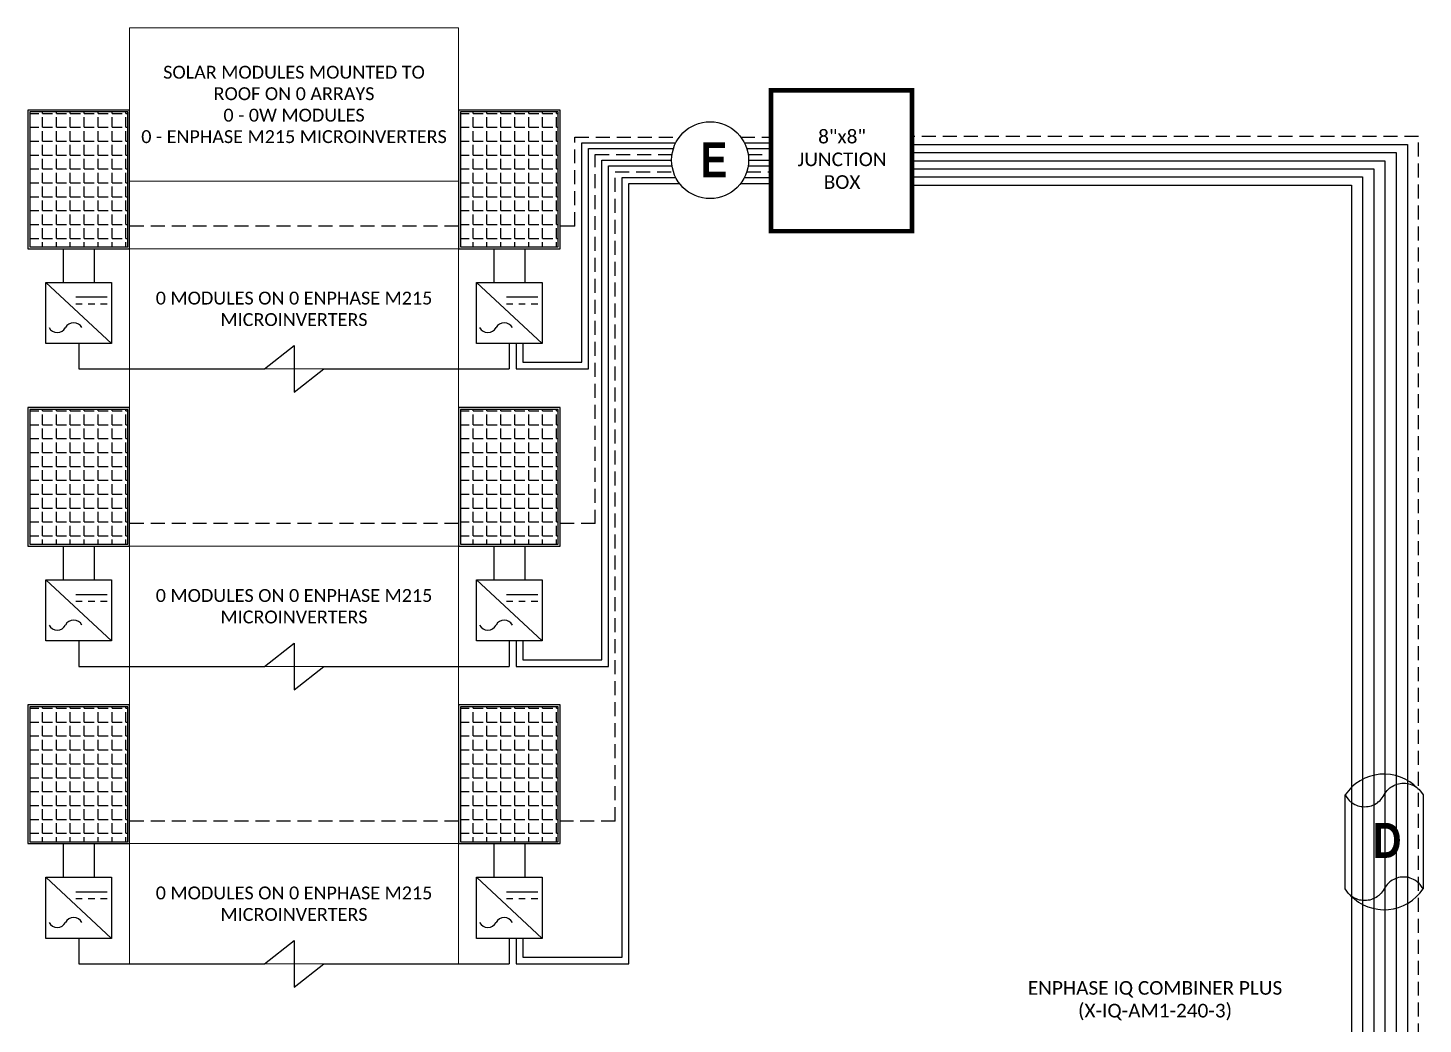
# Model space of a CAD drawing. Header units: feet. Extents: x 12894 to 13430, y 15297 to 15856.
# Drawn here: x 13053.7 to 13427.7, y 15588.4 to 15855.5 of the extents above; entities that cross this region are included whole.
import ezdxf

# ---------------------------------------------------------------- set-up
doc = ezdxf.new("R2010")
doc.units = ezdxf.units.FT
doc.header["$MEASUREMENT"] = 0
doc.linetypes.add('HIDDEN', pattern=[0.375, 0.25, -0.125])
doc.layers.add('TEXT', color=7, linetype='Continuous')
doc.styles.add('ONE LINE TXT', font='techb___.ttf')
doc.styles.get("Standard").update_dxf_attribs({"font": 'calibri.ttf'})

# ---------------------------------------------------------------- blocks, each defined once
blk = doc.blocks.new('*T27')
at = {"layer": 'Defpoints', "color": 8, "linetype": 'ByBlock', "lineweight": 0, "transparency": 16777216}
for p, q in [((0, 0), (88.16, 0)), ((0, 0), (0, -250.97)), ((88.16, 0), (88.16, -250.97)), ((0, -41.08), (88.16, -41.08)), ((0, -59.24), (88.16, -59.24)), ((0, -91.46), (88.16, -91.46)), ((0, -138.99), (88.16, -138.99)), ((0, -171.21), (88.16, -171.21)), ((0, -218.74), (88.16, -218.74)), ((0, -250.97), (88.16, -250.97))]:
    blk.add_line(p, q, dxfattribs=at)
at = {"color": 0, "linetype": 'Continuous', "transparency": 16777216, "char_height": 3.4544, "width": 83.574, "attachment_point": 5}
for s, insert in [('{\\fCalibri|b0|i0|c0;SOLAR MODULES MOUNTED TO ROOF ON 0 ARRAYS^J0 - 0W MODULES^J0 - ENPHASE M215 MICROINVERTERS', (44.08, -20.54)), ('{\\fCalibri|b0|i0|c0;', (44.08, -50.16)), ('{\\fCalibri|b0|i0|c0;0 MODULES ON 0 ENPHASE M215 MICROINVERTERS', (44.08, -75.35)), ('{\\fCalibri|b0|i0|c0;', (44.08, -115.23)), ('{\\fCalibri|b0|i0|c0;0 MODULES ON 0 ENPHASE M215 MICROINVERTERS', (44.08, -155.1)), ('{\\fCalibri|b0|i0|c0;', (44.08, -194.98)), ('{\\fCalibri|b0|i0|c0;0 MODULES ON 0 ENPHASE M215 MICROINVERTERS', (44.08, -234.86))]:
    blk.add_mtext(s, dxfattribs=dict(at, insert=insert))
blk = doc.blocks.new('8x8box')
at = {"lineweight": 50, "const_width": 1.19}
blk.add_lwpolyline([(37.78, 0), (0, 0), (0, 37.78), (37.78, 37.78)], close=True, dxfattribs=at)
at = {"color": 1, "insert": (19.03, 19.26), "char_height": 3.6576, "attachment_point": 5}
blk.add_mtext_dynamic_manual_height_columns('8"x8"  JUNCTION BOX ', width=0.4767, gutter_width=7.17, heights=[0], dxfattribs=at)
blk = doc.blocks.new('*U26')
at = {"color": 7}
blk.add_lwpolyline([(-10.44, 12.59), (-10.04, 11.92), (-10.04, 11.92), (-10.04, 11.92), (-9.67, 11.46), (-9.35, 11.12), (-9.06, 10.85), (-8.76, 10.61), (-8.27, 10.27), (-7.88, 10.06), (-7.45, 9.87), (-7.02, 9.71), (-6.58, 9.59), (-6.14, 9.5), (-5.69, 9.45), (-5.22, 9.43), (-4.77, 9.45), (-4.3, 9.5), (-3.86, 9.59), (-3.41, 9.71), (-2.99, 9.87), (-2.57, 10.06), (-2.17, 10.28), (-1.82, 10.51), (-1.57, 10.7), (-1.43, 10.81), (-1.07, 11.13), (-0.8, 11.43), (-0.52, 11.77), (-0.25, 12.16), (0, 12.59), (0.25, 13.02), (0.52, 13.4), (0.8, 13.74), (1.07, 14.04), (1.43, 14.36), (1.57, 14.47), (1.82, 14.66), (2.17, 14.89), (2.57, 15.11), (2.99, 15.31), (3.41, 15.46), (3.86, 15.59), (4.3, 15.67), (4.77, 15.73), (5.22, 15.74), (5.69, 15.73), (6.14, 15.67), (6.58, 15.59), (7.02, 15.46), (7.45, 15.31), (7.88, 15.11), (8.27, 14.9), (8.76, 14.56), (9.06, 14.32), (9.35, 14.05), (9.67, 13.71), (10.04, 13.25), (10.04, 13.25), (10.04, 13.25), (10.44, 12.59), (10.44, -12.59), (10.04, -11.92), (10.04, -11.92), (10.04, -11.92), (9.67, -11.46), (9.35, -11.12), (9.06, -10.85), (8.76, -10.61), (8.27, -10.27), (7.88, -10.06), (7.45, -9.87), (7.02, -9.71), (6.58, -9.59), (6.14, -9.5), (5.69, -9.45), (5.22, -9.43), (4.77, -9.45), (4.3, -9.5), (3.86, -9.59), (3.41, -9.71), (2.99, -9.87), (2.57, -10.06), (2.17, -10.28), (1.82, -10.51), (1.57, -10.7), (1.43, -10.81), (1.07, -11.13), (0.8, -11.43), (0.52, -11.77), (0.25, -12.16), (0, -12.59), (-0.25, -13.02), (-0.52, -13.4), (-0.8, -13.74), (-1.07, -14.04), (-1.43, -14.36), (-1.57, -14.47), (-1.82, -14.66), (-2.17, -14.89), (-2.57, -15.11), (-2.99, -15.31), (-3.41, -15.46), (-3.86, -15.59), (-4.3, -15.67), (-4.77, -15.73), (-5.22, -15.74), (-5.69, -15.73), (-6.14, -15.67), (-6.58, -15.59), (-7.02, -15.46), (-7.45, -15.31), (-7.88, -15.11), (-8.27, -14.9), (-8.76, -14.56), (-9.06, -14.32), (-9.35, -14.05), (-9.67, -13.71), (-10.04, -13.25), (-10.04, -13.25), (-10.04, -13.25), (-10.44, -12.59), (-10.44, -12.59)], close=True, dxfattribs=at)
at = {"color": 7, "linetype": 'Continuous'}
for centre, start, end in [((0, 5.65), 43.9732, 146.4265), ((0, -5.65), 223.9732, 326.4265)]:
    blk.add_arc(centre, 12.53, start, end, dxfattribs=at)
at = {"color": 1, "linetype": 'Continuous', "insert": (-3.09, 5.1), "char_height": 9.3833, "attachment_point": 1, "style": 'ONE LINE TXT'}
blk.add_mtext_dynamic_manual_height_columns('{\\W1;\\C256;D}', width=0.1385, gutter_width=2.13, heights=[0], dxfattribs=at)

msp = doc.modelspace()

# ---------------------------------------------------------------- hatches: boundary and pattern name
at = {"linetype": 'Continuous'}
h = msp.add_hatch(dxfattribs=at)
h.set_pattern_fill('ANGLE', color=256, scale=13.54666)
h.set_pattern_definition([(0, (13117.214, 3814.6677), (0, 3.7253315), [2.709332, -1.0159995]), (90, (13117.214, 3814.6677), (-3.7253315, 2e-16), [2.709332, -1.0159995])])
h.paths.add_polyline_path([(13054.2, 15832.97), (13054.2, 15796.78), (13080.44, 15796.78), (13080.44, 15832.97)])
h = msp.add_hatch(dxfattribs=at)
h.set_pattern_fill('ANGLE', color=256, scale=13.54666)
h.set_pattern_definition([(0, (13232.634, 3814.6677), (0, 3.7253315), [2.709332, -1.0159995]), (90, (13232.634, 3814.6677), (-3.7253315, 2e-16), [2.709332, -1.0159995])])
h.paths.add_polyline_path([(13169.62, 15832.97), (13169.62, 15796.78), (13195.86, 15796.78), (13195.86, 15832.97)])
h = msp.add_hatch(dxfattribs=at)
h.set_pattern_fill('ANGLE', color=256, scale=13.54666)
h.set_pattern_definition([(0, (13117.214, 3734.9146), (0, 3.7253315), [2.709332, -1.0159995]), (90, (13117.214, 3734.9146), (-3.7253315, 2e-16), [2.709332, -1.0159995])])
h.paths.add_polyline_path([(13054.2, 15753.21), (13054.2, 15717.03), (13080.44, 15717.03), (13080.44, 15753.21)])
h = msp.add_hatch(dxfattribs=at)
h.set_pattern_fill('ANGLE', color=256, scale=13.54666)
h.set_pattern_definition([(0, (13232.634, 3734.9146), (0, 3.7253315), [2.709332, -1.0159995]), (90, (13232.634, 3734.9146), (-3.7253315, 2e-16), [2.709332, -1.0159995])])
h.paths.add_polyline_path([(13169.62, 15753.21), (13169.62, 15717.03), (13195.86, 15717.03), (13195.86, 15753.21)])
h = msp.add_hatch(dxfattribs=at)
h.set_pattern_fill('ANGLE', color=256, scale=13.54666)
h.set_pattern_definition([(0, (13117.214, 3655.1615), (0, 3.7253315), [2.709332, -1.0159995]), (90, (13117.214, 3655.1615), (-3.7253315, 2e-16), [2.709332, -1.0159995])])
h.paths.add_polyline_path([(13054.2, 15673.46), (13054.2, 15637.28), (13080.44, 15637.28), (13080.44, 15673.46)])
h = msp.add_hatch(dxfattribs=at)
h.set_pattern_fill('ANGLE', color=256, scale=13.54666)
h.set_pattern_definition([(0, (13232.634, 3655.1615), (0, 3.7253315), [2.709332, -1.0159995]), (90, (13232.634, 3655.1615), (-3.7253315, 2e-16), [2.709332, -1.0159995])])
h.paths.add_polyline_path([(13169.62, 15673.46), (13169.62, 15637.28), (13195.86, 15637.28), (13195.86, 15673.46)])

# ---------------------------------------------------------------- linework, layer by layer
at = {"color": 92, "linetype": 'HIDDEN', "ltscale": 15}
for p, q in [((13200.34, 15826.25), (13228.34, 15826.25)), ((13200.34, 15802.32), (13200.34, 15826.25)), ((13244.79, 15826.25), (13252.9, 15826.25)), ((13205.75, 15821.59), (13226.37, 15821.59)), ((13205.75, 15722.57), (13205.75, 15821.59)), ((13246.76, 15821.59), (13252.9, 15821.59)), ((13211.15, 15816.93), (13226.73, 15816.93)), ((13211.15, 15642.82), (13211.15, 15816.93)), ((13246.4, 15816.93), (13252.9, 15816.93)), ((13200.34, 15802.32), (13196.37, 15802.32)), ((13205.75, 15722.57), (13196.37, 15722.57)), ((13211.15, 15642.82), (13196.37, 15642.82))]:
    msp.add_line(p, q, dxfattribs=at)
at = {"color": 10, "linetype": 'Continuous'}
for p, q in [((13202.14, 15824.7), (13227.37, 15824.7)), ((13202.14, 15765.85), (13202.14, 15824.7)), ((13245.76, 15824.7), (13252.9, 15824.7)), ((13290.68, 15824.23), (13423.46, 15824.23)), ((13423.46, 15824.23), (13423.46, 15464.42)), ((13207.55, 15820.04), (13226.25, 15820.04)), ((13207.55, 15686.1), (13207.55, 15820.04)), ((13246.88, 15820.04), (13252.9, 15820.04)), ((13290.68, 15819.88), (13417.46, 15819.88)), ((13417.46, 15819.88), (13417.46, 15478.98)), ((13212.96, 15815.38), (13227.37, 15815.38)), ((13212.96, 15606.35), (13212.96, 15815.38)), ((13245.76, 15815.38), (13252.9, 15815.38)), ((13290.68, 15815.53), (13411.46, 15815.53)), ((13411.46, 15815.53), (13411.46, 15493.54)), ((13186.35, 15765.85), (13202.14, 15765.85)), ((13186.35, 15686.1), (13207.55, 15686.1)), ((13186.35, 15606.35), (13212.96, 15606.35))]:
    msp.add_line(p, q, dxfattribs=at)
at = {"linetype": 'Continuous'}
for p, q in [((13203.94, 15823.14), (13226.73, 15823.14)), ((13203.94, 15764.05), (13203.94, 15823.14)), ((13246.4, 15823.14), (13252.9, 15823.14)), ((13209.35, 15818.48), (13226.31, 15818.48)), ((13209.35, 15684.3), (13209.35, 15818.48)), ((13246.82, 15818.48), (13252.9, 15818.48)), ((13214.76, 15813.82), (13228.34, 15813.82)), ((13214.76, 15604.55), (13214.76, 15813.82)), ((13244.79, 15813.82), (13252.9, 15813.82)), ((13063.17, 15796.27), (13063.17, 15787.26)), ((13071.47, 15796.27), (13071.47, 15787.26)), ((13178.59, 15796.27), (13178.59, 15787.26)), ((13186.89, 15796.27), (13186.89, 15787.26)), ((13058.5, 15787.26), (13076.14, 15787.26)), ((13058.5, 15770.87), (13058.5, 15787.26)), ((13058.5, 15787.26), (13076.14, 15770.87)), ((13076.14, 15787.26), (13076.14, 15770.87)), ((13173.92, 15787.26), (13191.56, 15787.26)), ((13173.92, 15770.87), (13173.92, 15787.26)), ((13173.92, 15787.26), (13191.56, 15770.87)), ((13191.56, 15787.26), (13191.56, 15770.87)), ((13076.14, 15770.87), (13058.5, 15770.87)), ((13191.56, 15770.87), (13173.92, 15770.87)), ((13184.54, 15764.05), (13203.94, 15764.05)), ((13063.17, 15716.52), (13063.17, 15707.51)), ((13071.47, 15716.52), (13071.47, 15707.51)), ((13178.59, 15716.52), (13178.59, 15707.51)), ((13186.89, 15716.52), (13186.89, 15707.51)), ((13058.5, 15707.51), (13076.14, 15707.51)), ((13058.5, 15691.12), (13058.5, 15707.51)), ((13058.5, 15707.51), (13076.14, 15691.12)), ((13076.14, 15707.51), (13076.14, 15691.12)), ((13173.92, 15707.51), (13191.56, 15707.51)), ((13173.92, 15691.12), (13173.92, 15707.51)), ((13173.92, 15707.51), (13191.56, 15691.12)), ((13191.56, 15707.51), (13191.56, 15691.12)), ((13076.14, 15691.12), (13058.5, 15691.12)), ((13191.56, 15691.12), (13173.92, 15691.12)), ((13184.54, 15684.3), (13209.35, 15684.3)), ((13063.17, 15636.77), (13063.17, 15627.76)), ((13071.47, 15636.77), (13071.47, 15627.76)), ((13178.59, 15636.77), (13178.59, 15627.76)), ((13186.89, 15636.77), (13186.89, 15627.76)), ((13058.5, 15627.76), (13076.14, 15627.76)), ((13058.5, 15611.36), (13058.5, 15627.76)), ((13058.5, 15627.76), (13076.14, 15611.36)), ((13076.14, 15627.76), (13076.14, 15611.36)), ((13173.92, 15627.76), (13191.56, 15627.76)), ((13173.92, 15611.36), (13173.92, 15627.76)), ((13173.92, 15627.76), (13191.56, 15611.36)), ((13191.56, 15627.76), (13191.56, 15611.36)), ((13076.14, 15611.36), (13058.5, 15611.36)), ((13191.56, 15611.36), (13173.92, 15611.36)), ((13184.54, 15604.55), (13214.76, 15604.55))]:
    msp.add_line(p, q, dxfattribs=at)
at = {"color": 7, "linetype": 'Continuous'}
for p, q in [((13290.68, 15822.06), (13420.46, 15822.06)), ((13420.46, 15822.06), (13420.46, 15467.8)), ((13290.68, 15817.71), (13414.46, 15817.71)), ((13414.46, 15817.71), (13414.46, 15482.36)), ((13290.68, 15813.36), (13408.46, 15813.36)), ((13408.46, 15813.36), (13408.46, 15496.92)), ((13074.92, 15783.27), (13066.53, 15783.27)), ((13190.34, 15783.27), (13181.95, 15783.27)), ((13068.28, 15781.45), (13066.53, 15781.45)), ((13071.6, 15781.45), (13069.85, 15781.45)), ((13074.92, 15781.45), (13073.17, 15781.45)), ((13183.7, 15781.45), (13181.95, 15781.45)), ((13187.02, 15781.45), (13185.27, 15781.45)), ((13190.34, 15781.45), (13188.59, 15781.45)), ((13117.08, 15764.05), (13125.03, 15770.32)), ((13125.03, 15770.32), (13125.03, 15757.79)), ((13125.03, 15757.79), (13132.99, 15764.05)), ((13074.92, 15703.52), (13066.53, 15703.52)), ((13068.28, 15701.7), (13066.53, 15701.7)), ((13071.6, 15701.7), (13069.85, 15701.7)), ((13074.92, 15701.7), (13073.17, 15701.7)), ((13190.34, 15703.52), (13181.95, 15703.52)), ((13183.7, 15701.7), (13181.95, 15701.7)), ((13187.02, 15701.7), (13185.27, 15701.7)), ((13190.34, 15701.7), (13188.59, 15701.7)), ((13117.08, 15684.3), (13125.03, 15690.56)), ((13125.03, 15690.56), (13125.03, 15678.03)), ((13125.03, 15678.03), (13132.99, 15684.3)), ((13074.92, 15623.76), (13066.53, 15623.76)), ((13068.28, 15621.95), (13066.53, 15621.95)), ((13071.6, 15621.95), (13069.85, 15621.95)), ((13074.92, 15621.95), (13073.17, 15621.95)), ((13190.34, 15623.76), (13181.95, 15623.76)), ((13183.7, 15621.95), (13181.95, 15621.95)), ((13187.02, 15621.95), (13185.27, 15621.95)), ((13190.34, 15621.95), (13188.59, 15621.95)), ((13117.08, 15604.55), (13125.03, 15610.81)), ((13125.03, 15610.81), (13125.03, 15598.28)), ((13125.03, 15598.28), (13132.99, 15604.55))]:
    msp.add_line(p, q, dxfattribs=at)
at = {"linetype": 'Continuous', "flags": 128}
for points in [[(13053.69, 15833.47), (13053.69, 15796.27), (13080.95, 15796.27), (13080.95, 15833.47), (13053.69, 15833.47)], [(13169.11, 15833.47), (13169.11, 15796.27), (13196.37, 15796.27), (13196.37, 15833.47), (13169.11, 15833.47)], [(13067.32, 15770.87), (13067.32, 15764.05)], [(13182.74, 15770.87), (13182.74, 15764.05)], [(13184.54, 15770.87), (13184.54, 15764.05)], [(13067.32, 15764.05), (13117.08, 15764.05)], [(13132.99, 15764.05), (13182.74, 15764.05)], [(13053.69, 15753.72), (13053.69, 15716.52), (13080.95, 15716.52), (13080.95, 15753.72), (13053.69, 15753.72)], [(13169.11, 15753.72), (13169.11, 15716.52), (13196.37, 15716.52), (13196.37, 15753.72), (13169.11, 15753.72)], [(13067.32, 15691.12), (13067.32, 15684.3)], [(13182.74, 15691.12), (13182.74, 15684.3)], [(13184.54, 15691.12), (13184.54, 15684.3)], [(13067.32, 15684.3), (13117.08, 15684.3)], [(13132.99, 15684.3), (13182.74, 15684.3)], [(13053.69, 15673.97), (13053.69, 15636.77), (13080.95, 15636.77), (13080.95, 15673.97), (13053.69, 15673.97)], [(13169.11, 15673.97), (13169.11, 15636.77), (13196.37, 15636.77), (13196.37, 15673.97), (13169.11, 15673.97)], [(13067.32, 15611.36), (13067.32, 15604.55)], [(13182.74, 15611.36), (13182.74, 15604.55)], [(13184.54, 15611.36), (13184.54, 15604.55)], [(13067.32, 15604.55), (13117.08, 15604.55)], [(13132.99, 15604.55), (13182.74, 15604.55)]]:
    msp.add_lwpolyline(points, dxfattribs=at)
for points in [[(13054.2, 15832.97), (13054.2, 15796.78), (13080.44, 15796.78), (13080.44, 15832.97)], [(13169.62, 15832.97), (13169.62, 15796.78), (13195.86, 15796.78), (13195.86, 15832.97)], [(13054.2, 15753.21), (13054.2, 15717.03), (13080.44, 15717.03), (13080.44, 15753.21)], [(13169.62, 15753.21), (13169.62, 15717.03), (13195.86, 15717.03), (13195.86, 15753.21)], [(13054.2, 15673.46), (13054.2, 15637.28), (13080.44, 15637.28), (13080.44, 15673.46)], [(13169.62, 15673.46), (13169.62, 15637.28), (13195.86, 15637.28), (13195.86, 15673.46)]]:
    msp.add_lwpolyline(points, close=True, dxfattribs=at)
at = {"color": 92, "linetype": 'HIDDEN', "ltscale": 15, "flags": 128}
for points in [[(13169.11, 15802.32), (13080.95, 15802.32)], [(13169.11, 15722.57), (13080.95, 15722.57)], [(13169.11, 15642.82), (13080.95, 15642.82)]]:
    msp.add_lwpolyline(points, dxfattribs=at)
at = {"color": 10, "linetype": 'Continuous', "flags": 128}
for points in [[(13186.35, 15770.87), (13186.35, 15765.85)], [(13186.35, 15691.12), (13186.35, 15686.1)], [(13186.35, 15611.36), (13186.35, 15606.35)]]:
    msp.add_lwpolyline(points, dxfattribs=at)
at = {"color": 7, "linetype": 'Continuous'}
msp.add_circle((13236.56, 15820.04), 10.31, dxfattribs=at)
at = {"linetype": 'Continuous'}
for centre, start, end in [((13061.56, 15776.28), 207.6639, 332.3361), ((13065.95, 15773.98), 27.6639, 152.3361), ((13176.98, 15776.28), 207.6639, 332.3361), ((13181.37, 15773.98), 27.6639, 152.3361), ((13065.95, 15694.23), 27.6639, 152.3361), ((13181.37, 15694.23), 27.6639, 152.3361), ((13061.56, 15696.53), 207.6639, 332.3361), ((13176.98, 15696.53), 207.6639, 332.3361), ((13061.56, 15616.77), 207.6639, 332.3361), ((13065.95, 15614.47), 27.6639, 152.3361), ((13176.98, 15616.77), 207.6639, 332.3361), ((13181.37, 15614.47), 27.6639, 152.3361)]:
    msp.add_arc(centre, 2.48, start, end, dxfattribs=at)
at = {"layer": 'TEXT', "color": 92, "linetype": 'HIDDEN', "ltscale": 15}
for p, q in [((13426.46, 15826.41), (13290.68, 15826.41)), ((13426.46, 15421.63), (13426.46, 15826.41))]:
    msp.add_line(p, q, dxfattribs=at)

# ---------------------------------------------------------------- block references
msp.add_blockref('*T27', (13080.95, 15855.51))
at = {"color": 7}
msp.add_blockref('8x8box', (13252.9, 15800.99), dxfattribs=at)

# ---------------------------------------------------------------- texts
at = {"color": 1, "linetype": 'Continuous', "insert": (13234.02, 15824.83), "char_height": 9.3833, "attachment_point": 1, "style": 'ONE LINE TXT'}
msp.add_mtext_dynamic_manual_height_columns('{\\W1;\\C256;E}', width=0.1385, gutter_width=2.13, heights=[0], dxfattribs=at)
at = {"layer": 'TEXT', "color": 1, "insert": (13355.83, 15594.64), "char_height": 3.6576, "attachment_point": 5}
msp.add_mtext_dynamic_manual_height_columns('ENPHASE IQ COMBINER PLUS\\P(X-IQ-AM1-240-3)', width=82.8989, gutter_width=7.17, heights=[0], dxfattribs=at)

# ---------------------------------------------------------------- next in the draw order: block references
at = {"color": 7}
msp.add_blockref('*U26', (13417.24, 15637.24), dxfattribs=at)

doc.saveas('drawing.dxf')
